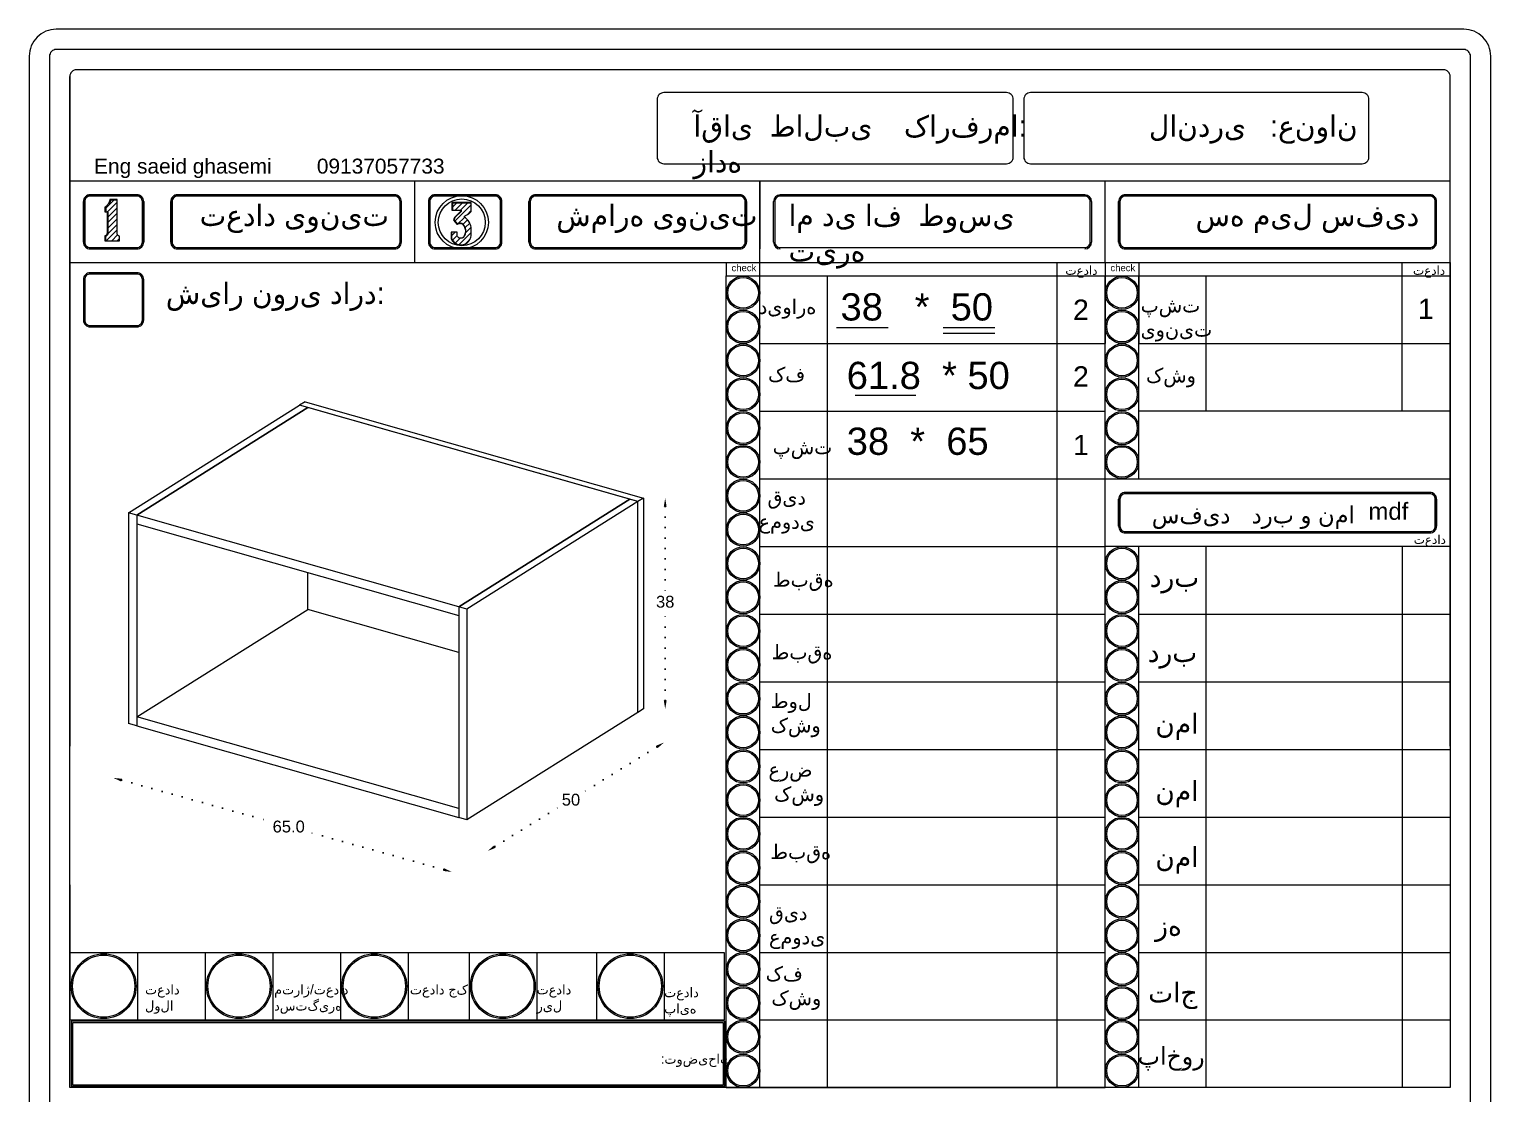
# Model space of a CAD drawing. Header units: inches. Extents: x -241 to 4575, y -126 to 1063.
# Drawn here: x 3679.9 to 4111.9, y 743.8 to 1058.6 of the extents above; entities that cross this region are included whole.
import ezdxf

# ---------------------------------------------------------------- set-up
doc = ezdxf.new("R2010")
doc.units = ezdxf.units.IN
doc.header["$MEASUREMENT"] = 0
doc.linetypes.add('ACAD_ISO07W100', pattern=[3, 0, -3])
doc.styles.get("Standard").update_dxf_attribs({"font": 'arial.ttf'})
doc.dimstyles.get("Standard").update_dxf_attribs({"dimtxt": 3.5, "dimasz": 2.5, "dimexe": 0.18, "dimexo": 0.0625, "dimgap": 0.09, "dimtad": 0, "dimtih": 1, "dimtoh": 1, "dimdec": 1, "dimzin": 0, "dimdsep": 46, "dimtxsty": 'Standard', "dimcen": 0.09, "dimse1": 1, "dimse2": 1, "dimadec": 0, "dimazin": 0, "dimtfac": 1, "dimtdec": 1, "dimtofl": 0, "dimtmove": 0, "dimatfit": 0, "dimfxl": 1, "dimtolj": 1, "dimtzin": 0, "dimarcsym": 0})

# ---------------------------------------------------------------- blocks, each defined once
blk = doc.blocks.new('*D23')
at = {"color": 0, "linetype": 'ACAD_ISO07W100', "lineweight": -2, "transparency": 16777216}
for p, q in [((3867.9, 917.46), (3867.9, 891.18)), ((3867.9, 860.12), (3867.9, 887.42))]:
    blk.add_line(p, q, dxfattribs=at)
at = {"color": 0, "transparency": 16777216}
for points in [[(3867.48, 917.46), (3868.32, 917.46), (3867.9, 919.96)], [(3867.48, 860.12), (3868.32, 860.12), (3867.9, 857.62)]]:
    blk.add_solid(points, dxfattribs=at)
at = {"layer": 'Defpoints', "color": 0, "transparency": 16777216}
for p in [(3861.47, 919.96), (3867.9, 919.96), (3861.47, 857.62)]:
    blk.add_point(p, dxfattribs=at)
at = {"color": 0, "lineweight": 20, "transparency": 16777216, "insert": (3867.9, 889.3), "char_height": 3.5, "attachment_point": 5}
blk.add_mtext('\\A1;38', dxfattribs=at)
blk = doc.blocks.new('*D24')
at = {"color": 0, "linetype": 'ACAD_ISO07W100', "lineweight": -2, "transparency": 16777216}
for p, q in [((3707.22, 836.57), (3751.98, 824.12)), ((3802.42, 810.11), (3761.26, 821.55))]:
    blk.add_line(p, q, dxfattribs=at)
at = {"color": 0, "transparency": 16777216}
for points in [[(3707.33, 836.97), (3707.11, 836.16), (3704.81, 837.23)], [(3802.54, 810.51), (3802.31, 809.7), (3804.83, 809.44)]]:
    blk.add_solid(points, dxfattribs=at)
at = {"layer": 'Defpoints', "color": 0, "transparency": 16777216}
for p in [(3709.28, 853.32), (3704.81, 837.23), (3809.3, 825.52)]:
    blk.add_point(p, dxfattribs=at)
at = {"color": 0, "lineweight": 20, "transparency": 16777216, "insert": (3756.62, 822.83), "char_height": 3.5, "attachment_point": 5}
blk.add_mtext('\\A1;65.0', dxfattribs=at)
blk = doc.blocks.new('*D25')
at = {"color": 0, "linetype": 'ACAD_ISO07W100', "lineweight": -2, "transparency": 16777216}
for p, q in [((3865.44, 846.39), (3842.64, 832.36)), ((3817.53, 816.91), (3837.46, 829.17))]:
    blk.add_line(p, q, dxfattribs=at)
at = {"color": 0, "transparency": 16777216}
for points in [[(3865.22, 846.75), (3865.66, 846.04), (3867.57, 847.7)], [(3817.32, 817.27), (3817.75, 816.56), (3815.41, 815.6)]]:
    blk.add_solid(points, dxfattribs=at)
at = {"layer": 'Defpoints', "color": 0, "transparency": 16777216}
for p in [(3861.47, 857.62), (3867.57, 847.7), (3809.3, 825.52)]:
    blk.add_point(p, dxfattribs=at)
at = {"color": 0, "lineweight": 20, "transparency": 16777216, "insert": (3840.05, 830.77), "char_height": 3.5, "attachment_point": 5}
blk.add_mtext('\\A1;50', dxfattribs=at)

msp = doc.modelspace()

# ---------------------------------------------------------------- hatches: boundary and pattern name
at = {"lineweight": 20}
h = msp.add_hatch(dxfattribs=at)
h.set_pattern_fill('ANSI31', color=256, scale=9.218651)
h.set_pattern_definition([(45, (2956.6605, 1547.2445), (-0.8148213, 0.8148213), [])])
h.paths.add_polyline_path([(3706.43, 997.49), (3706.34, 997.54), (3706.25, 997.59), (3706.17, 997.65), (3706.1, 997.72), (3706.04, 997.8), (3705.99, 997.89), (3705.95, 997.98), (3705.92, 998.08), (3705.9, 998.18), (3705.9, 998.28), (3705.9, 1008.2), (3704.04, 1008.2), (3704.01, 1007.97), (3703.96, 1007.74), (3703.89, 1007.52), (3703.81, 1007.3), (3703.7, 1007.09), (3703.58, 1006.89), (3703.44, 1006.71), (3703.29, 1006.53), (3703.12, 1006.37), (3702.93, 1006.23), (3702.74, 1006.1), (3702.53, 1005.98), (3702.53, 1004.58), (3702.94, 1004.58), (3703.25, 1004.56), (3703.25, 998.32), (3703.23, 998.22), (3703.21, 998.12), (3703.18, 998.03), (3703.14, 997.95), (3703.09, 997.86), (3703.03, 997.79), (3702.96, 997.72), (3702.88, 997.65), (3702.8, 997.6), (3702.72, 997.55), (3702.63, 997.52), (3702.53, 997.49), (3702.53, 996.06), (3706.62, 996.06), (3706.62, 997.44), (3706.52, 997.46)])
h = msp.add_hatch(dxfattribs=at)
h.set_pattern_fill('ANSI31', color=256, scale=9.218651)
h.set_pattern_definition([(45, (3096.0267, 1546.9092), (-0.8148213, 0.8148213), [])])
h.paths.add_polyline_path([(3810.58, 1007.29), (3805.02, 1007.29), (3805.02, 1005.13), (3807.44, 1005.13), (3807.58, 1005.1), (3807.58, 1004.73), (3805.86, 1003), (3805.75, 1002.87), (3805.71, 1002.81), (3805.66, 1002.74), (3805.63, 1002.66), (3805.59, 1002.59), (3805.57, 1002.51), (3805.55, 1002.43), (3805.53, 1002.35), (3805.52, 1002.19), (3805.52, 1002.11), (3806.53, 1000.93), (3806.56, 1000.96), (3806.69, 1001.05), (3806.82, 1001.13), (3806.97, 1001.18), (3807.12, 1001.21), (3807.28, 1001.22), (3807.41, 1001.22), (3807.56, 1001.21), (3807.72, 1001.18), (3807.86, 1001.13), (3808, 1001.05), (3808.12, 1000.96), (3808.23, 1000.86), (3808.42, 1000.63), (3808.58, 1000.38), (3808.72, 1000.11), (3808.83, 999.84), (3808.9, 999.55), (3808.95, 999.25), (3808.97, 998.96), (3808.95, 998.66), (3808.91, 998.37), (3808.83, 998.08), (3808.73, 997.8), (3808.59, 997.54), (3808.5, 997.34), (3808.37, 997.17), (3808.2, 997.02), (3808.01, 996.92), (3807.88, 996.87), (3807.67, 996.81), (3807.45, 996.78), (3807.23, 996.81), (3807.02, 996.87), (3806.83, 996.98), (3806.66, 997.13), (3806.53, 997.3), (3806.43, 997.5), (3806.43, 998.61), (3804.75, 998.61), (3804.75, 996.8), (3804.87, 996.52), (3805.02, 996.26), (3805.19, 996.01), (3805.39, 995.78), (3805.61, 995.57), (3805.86, 995.38), (3806.12, 995.22), (3806.39, 995.09), (3806.68, 994.99), (3806.98, 994.92), (3807.28, 994.87), (3807.58, 994.86), (3807.95, 994.9), (3808.31, 994.97), (3808.67, 995.08), (3808.92, 995.2), (3809.2, 995.36), (3809.5, 995.59), (3809.77, 995.85), (3810, 996.14), (3810.2, 996.45), (3810.37, 996.79), (3810.49, 997.14), (3810.58, 997.5), (3810.58, 999.38), (3810.56, 999.75), (3810.52, 1000.11), (3810.44, 1000.46), (3810.33, 1000.81), (3810.2, 1001.14), (3810.03, 1001.47), (3809.84, 1001.78), (3809.62, 1002.07), (3809.38, 1002.34), (3809.12, 1002.59), (3808.83, 1002.81), (3808.53, 1003.01), (3808.53, 1003.38), (3808.73, 1003.45), (3808.92, 1003.52), (3809.11, 1003.61), (3809.3, 1003.7), (3809.48, 1003.81), (3809.66, 1003.92), (3809.83, 1004.04), (3809.99, 1004.17), (3810.15, 1004.31), (3810.3, 1004.45), (3810.44, 1004.6), (3810.58, 1004.76)])

# ---------------------------------------------------------------- linework, layer by layer
for p, q in [((3691.92, 745.65), (3691.92, 1044.61)), ((4099.92, 1013.65), (3691.92, 1013.65)), ((3691.92, 834.66), (3691.92, 1013.65)), ((3793.92, 989.65), (3793.92, 1013.65)), ((3895.92, 989.65), (3895.92, 1013.65)), ((3895.92, 1013.65), (3895.92, 993.65)), ((3997.92, 989.65), (3997.92, 1013.65)), ((3695.92, 995.65), (3695.92, 1007.65)), ((3711.77, 1009.65), (3697.92, 1009.65)), ((3713.77, 1007.65), (3713.77, 995.65)), ((3721.77, 995.65), (3721.77, 1007.65)), ((3787.92, 1009.65), (3723.77, 1009.65)), ((3789.92, 995.65), (3789.92, 1007.65)), ((3797.92, 1007.65), (3797.92, 995.65)), ((3817.63, 1009.65), (3799.92, 1009.65)), ((3804.86, 1007.35), (3804.86, 1005.13)), ((3805.02, 1007.29), (3805.02, 1005.13)), ((3819.63, 995.65), (3819.63, 1007.65)), ((3827.63, 995.65), (3827.63, 1007.65)), ((3889.92, 1009.65), (3829.63, 1009.65)), ((3891.92, 1007.65), (3891.92, 995.65)), ((3899.92, 995.65), (3899.92, 1007.65)), ((3991.92, 1009.65), (3901.92, 1009.65)), ((3993.92, 1007.65), (3993.92, 995.65)), ((4001.92, 995.65), (4001.92, 1007.65)), ((4093.92, 1009.65), (4003.92, 1009.65)), ((4095.92, 995.65), (4095.92, 1007.65)), ((3702.53, 1005.98), (3702.53, 1004.58)), ((3804.86, 1005.13), (3805.02, 1005.13)), ((3805.02, 1005.13), (3807.44, 1005.13)), ((3807.44, 1005.13), (3807.58, 1005.1)), ((3807.58, 1005.1), (3807.58, 1004.73)), ((3702.53, 996.06), (3706.62, 996.06)), ((3807.88, 996.87), (3807.67, 996.81)), ((3885.92, 989.65), (3885.92, 985.65)), ((3895.92, 745.65), (3895.92, 989.65)), ((3983.75, 745.65), (3983.75, 989.65)), ((3997.92, 989.65), (3997.92, 965.65)), ((4007.92, 989.65), (4007.92, 965.65)), ((4085.7, 945.65), (4085.7, 989.65)), ((3885.92, 985.65), (4099.92, 985.65)), ((3885.92, 745.65), (3885.92, 985.65)), ((3915.73, 985.65), (3915.73, 745.65)), ((3997.92, 829.65), (3997.92, 985.65)), ((3997.92, 745.65), (3997.92, 985.65)), ((4007.92, 925.65), (4007.92, 985.65)), ((4007.92, 925.65), (4007.92, 985.65)), ((4007.92, 985.65), (4007.92, 965.65)), ((4027.73, 985.65), (4027.73, 945.65)), ((3918.52, 970.4), (3933.85, 970.4)), ((3950.05, 970.4), (3965.38, 970.4)), ((3950.05, 968.77), (3965.38, 968.77)), ((3895.92, 965.65), (3997.92, 965.65)), ((4007.92, 965.65), (4099.92, 965.65)), ((3924.08, 950.4), (3941.97, 950.4)), ((3895.92, 945.65), (3997.92, 945.65)), ((4099.92, 945.65), (4007.92, 945.65)), ((4099.92, 945.65), (4079.92, 945.65)), ((3895.92, 925.65), (4099.92, 925.65)), ((4093.92, 921.65), (4003.92, 921.65)), ((4001.92, 911.65), (4001.92, 919.65)), ((4095.92, 919.65), (4095.92, 911.65)), ((4093.92, 909.65), (4003.92, 909.65)), ((3895.92, 905.65), (3997.92, 905.65)), ((4099.92, 905.65), (3997.92, 905.65)), ((4007.92, 745.65), (4007.92, 905.65)), ((4027.73, 905.65), (4027.73, 745.65)), ((4085.7, 905.65), (4085.7, 745.65)), ((3895.92, 885.65), (3997.92, 885.65)), ((3895.92, 885.65), (3915.73, 885.65)), ((3895.92, 885.65), (3997.92, 885.65)), ((3964.43, 885.65), (3997.92, 885.65)), ((4007.92, 885.65), (4099.92, 885.65)), ((3895.92, 865.65), (3915.73, 865.65)), ((3895.92, 865.65), (3997.92, 865.65)), ((4007.92, 865.65), (4099.92, 865.65)), ((4007.92, 865.65), (4099.92, 865.65)), ((3895.92, 845.65), (3997.92, 845.65)), ((4007.92, 845.65), (4099.92, 845.65)), ((3895.92, 825.65), (3997.92, 825.65)), ((3983.75, 825.65), (3997.92, 825.65)), ((4007.92, 825.65), (4099.92, 825.65)), ((3691.92, 805.65), (3691.92, 765.65)), ((3895.92, 805.65), (3997.92, 805.65)), ((3983.75, 805.65), (3997.92, 805.65)), ((4007.92, 805.65), (4099.92, 805.65)), ((4007.92, 805.65), (4099.92, 805.65)), ((3691.92, 785.65), (3885.3, 785.65)), ((3711.92, 785.65), (3711.92, 765.65)), ((3731.92, 785.65), (3731.92, 765.65)), ((3751.92, 785.65), (3751.92, 765.65)), ((3771.92, 785.65), (3771.92, 765.65)), ((3791.92, 785.65), (3791.92, 765.65)), ((3809.91, 785.65), (3809.91, 765.65)), ((3829.91, 785.65), (3829.91, 765.65)), ((3847.59, 785.65), (3847.59, 765.65)), ((3867.59, 785.65), (3867.59, 765.65)), ((3885.3, 785.65), (3885.3, 765.65)), ((3895.92, 785.65), (3997.92, 785.65)), ((3895.92, 785.65), (3997.92, 785.65)), ((3983.75, 785.65), (3997.92, 785.65)), ((4007.92, 785.65), (4099.92, 785.65)), ((4007.92, 785.65), (4099.92, 785.65)), ((3691.92, 765.65), (3885.3, 765.65)), ((3895.92, 765.65), (3997.92, 765.65)), ((3895.92, 765.65), (3997.92, 765.65)), ((3983.75, 765.65), (3997.92, 765.65)), ((4007.92, 765.65), (4099.92, 765.65)), ((4007.92, 765.65), (4099.92, 765.65)), ((3885.92, 745.65), (3997.92, 745.65))]:
    msp.add_line(p, q, dxfattribs=at)
at = {"linetype": 'Continuous', "lineweight": 20, "extrusion": (1.11022e-16, 0.906109, 0.423045)}
for p, q in [((3709.28, 915.65), (3759.83, 947.42)), ((3711.68, 914.97), (3762.23, 946.74)), ((3762.23, 946.74), (3711.68, 914.97)), ((3761.44, 948.44), (3759.83, 947.42)), ((3762.23, 946.74), (3759.83, 947.42)), ((3859.85, 918.94), (3759.83, 947.42)), ((3761.44, 948.44), (3861.47, 919.96)), ((3857.45, 919.62), (3762.23, 946.74)), ((3857.45, 919.62), (3806.9, 887.86)), ((3806.9, 887.86), (3857.45, 919.62)), ((3859.85, 918.94), (3809.3, 887.17)), ((3859.85, 918.94), (3857.45, 919.62)), ((3861.47, 919.96), (3859.85, 918.94)), ((3859.85, 856.6), (3859.85, 918.94)), ((3859.85, 856.6), (3859.85, 918.94)), ((3861.47, 919.96), (3861.47, 857.62)), ((3711.68, 914.97), (3709.28, 915.65)), ((3709.28, 915.65), (3709.28, 853.32)), ((3711.68, 914.97), (3711.68, 912.35)), ((3806.9, 887.86), (3711.68, 914.97)), ((3711.68, 914.97), (3711.68, 852.63)), ((3711.68, 912.35), (3806.9, 885.23)), ((3762.23, 887.03), (3762.23, 897.95)), ((3711.68, 855.26), (3762.23, 887.03)), ((3806.9, 874.31), (3762.23, 887.03)), ((3806.9, 887.86), (3806.9, 885.23)), ((3809.3, 887.17), (3806.9, 887.86)), ((3806.9, 887.86), (3806.9, 825.52)), ((3809.3, 887.17), (3809.3, 824.84)), ((3859.85, 856.6), (3809.3, 824.84)), ((3861.47, 857.62), (3859.85, 856.6)), ((3711.68, 852.63), (3709.28, 853.32)), ((3806.9, 828.15), (3711.68, 855.26)), ((3711.68, 855.26), (3711.68, 852.63)), ((3711.68, 852.63), (3806.9, 825.52)), ((3806.9, 828.15), (3806.9, 825.52)), ((3809.3, 824.84), (3806.9, 825.52))]:
    msp.add_line(p, q, dxfattribs=at)
at = {"lineweight": 20}
for points in [[(3687.92, 452.61), (4103.92, 452.61, 0.414214), (4111.92, 460.61), (4111.92, 1050.61, 0.414214), (4103.92, 1058.61), (3687.92, 1058.61, 0.414214), (3679.92, 1050.61), (3679.92, 460.61, 0.414214)], [(3687.92, 458.61), (4103.92, 458.61, 0.414214), (4105.92, 460.61), (4105.92, 1050.61, 0.414214), (4103.92, 1052.61), (3687.92, 1052.61, 0.414214), (3685.92, 1050.61), (3685.92, 460.61, 0.414214)], [(3970.77, 1037.86, 0.414214), (3968.77, 1039.86), (3867.53, 1039.86, 0.414214), (3865.53, 1037.86), (3865.53, 1020.82, 0.414214), (3867.53, 1018.82), (3968.77, 1018.82, 0.414214), (3970.77, 1020.82)], [(3975.9, 1018.82), (4073.9, 1018.82, 0.414214), (4075.9, 1020.82), (4075.9, 1037.86, 0.414214), (4073.9, 1039.86), (3975.9, 1039.86, 0.414214), (3973.9, 1037.86), (3973.9, 1020.82, 0.414214)], [(4075.9, 1037.86, 0.414214), (4073.9, 1039.86), (3975.9, 1039.86, 0.414214), (3973.9, 1037.86), (3973.9, 1020.82, 0.414214), (3975.9, 1018.82), (4073.9, 1018.82, 0.414214), (4075.9, 1020.82)], [(3713.77, 1007.65, 0.414214), (3711.77, 1009.65), (3697.92, 1009.65, 0.414214), (3695.92, 1007.65), (3695.92, 995.65, 0.414214), (3697.92, 993.65), (3711.77, 993.65, 0.414214), (3713.77, 995.65)], [(3713.37, 1007.65, 0.414214), (3711.77, 1009.25), (3697.92, 1009.25, 0.414214), (3696.32, 1007.65), (3696.32, 995.65, 0.414214), (3697.92, 994.05), (3711.77, 994.05, 0.414214), (3713.37, 995.65)], [(3789.92, 1007.65, 0.414214), (3787.92, 1009.65), (3723.77, 1009.65, 0.414214), (3721.77, 1007.65), (3721.77, 995.65, 0.414214), (3723.77, 993.65), (3787.92, 993.65, 0.414214), (3789.92, 995.65)], [(3789.52, 1007.65, 0.414214), (3787.92, 1009.25), (3723.77, 1009.25, 0.414214), (3722.17, 1007.65), (3722.17, 995.65, 0.414214), (3723.77, 994.05), (3787.92, 994.05, 0.414214), (3789.52, 995.65)], [(3819.63, 1007.65, 0.414214), (3817.63, 1009.65), (3799.92, 1009.65, 0.414214), (3797.92, 1007.65), (3797.92, 995.65, 0.414214), (3799.92, 993.65), (3817.63, 993.65, 0.414214), (3819.63, 995.65)], [(3819.23, 1007.65, 0.414214), (3817.63, 1009.25), (3799.92, 1009.25, 0.414214), (3798.32, 1007.65), (3798.32, 995.65, 0.414214), (3799.92, 994.05), (3817.63, 994.05, 0.414214), (3819.23, 995.65)], [(3891.92, 1007.65, 0.414214), (3889.92, 1009.65), (3829.63, 1009.65, 0.414214), (3827.63, 1007.65), (3827.63, 995.65, 0.414214), (3829.63, 993.65), (3889.92, 993.65, 0.414214), (3891.92, 995.65)], [(3891.52, 1007.65, 0.414214), (3889.92, 1009.25), (3829.63, 1009.25, 0.414214), (3828.03, 1007.65), (3828.03, 995.65, 0.414214), (3829.63, 994.05), (3889.92, 994.05, 0.414214), (3891.52, 995.65)], [(3993.52, 1007.65, 0.414214), (3991.92, 1009.25), (3901.92, 1009.25, 0.414214), (3900.32, 1007.65), (3900.32, 995.65, 0.414214), (3901.92, 994.05), (3991.92, 994.05, 0.414214), (3993.52, 995.65)], [(4095.92, 1007.65, 0.414214), (4093.92, 1009.65), (4003.92, 1009.65, 0.414214), (4001.92, 1007.65), (4001.92, 995.65, 0.414214), (4003.92, 993.65), (4093.92, 993.65, 0.414214), (4095.92, 995.65)], [(4095.52, 1007.65, 0.414214), (4093.92, 1009.25), (4003.92, 1009.25, 0.414214), (4002.32, 1007.65), (4002.32, 995.65, 0.414214), (4003.92, 994.05), (4093.92, 994.05, 0.414214), (4095.52, 995.65)], [(3713.77, 984.61, 0.414214), (3711.77, 986.61), (3697.92, 986.61, 0.414214), (3695.92, 984.61), (3695.92, 972.61, 0.414214), (3697.92, 970.61), (3711.77, 970.61, 0.414214), (3713.77, 972.61)], [(3713.77, 984.61, 0.414214), (3711.77, 986.61), (3697.92, 986.61, 0.414214), (3695.92, 984.61), (3695.92, 972.61, 0.414214), (3697.92, 970.61), (3711.77, 970.61, 0.414214), (3713.77, 972.61)], [(3713.37, 984.61, 0.414214), (3711.77, 986.21), (3697.92, 986.21, 0.414214), (3696.32, 984.61), (3696.32, 972.61, 0.414214), (3697.92, 971.01), (3711.77, 971.01, 0.414214), (3713.37, 972.61)], [(3713.37, 984.61, 0.414214), (3711.77, 986.21), (3697.92, 986.21, 0.414214), (3696.32, 984.61), (3696.32, 972.61, 0.414214), (3697.92, 971.01), (3711.77, 971.01, 0.414214), (3713.37, 972.61)], [(4095.92, 919.65, 0.414214), (4093.92, 921.65), (4003.92, 921.65, 0.414214), (4001.92, 919.65), (4001.92, 911.65, 0.414214), (4003.92, 909.65), (4093.92, 909.65, 0.414214), (4095.92, 911.65)], [(4095.52, 919.65, 0.414214), (4093.92, 921.25), (4003.92, 921.25, 0.414214), (4002.32, 919.65), (4002.32, 911.65, 0.414214), (4003.92, 910.05), (4093.92, 910.05, 0.414214), (4095.52, 911.65)]]:
    msp.add_lwpolyline(points, format="xyb", close=True, dxfattribs=at)
for points in [[(4099.92, 846.59), (4099.92, 1044.61, 0.414214), (4097.92, 1046.61), (3693.92, 1046.61, 0.414214), (3691.92, 1044.61), (3691.92, 846.59)], [(3970.77, 1037.86, 0.414214), (3968.77, 1039.86), (3867.53, 1039.86, 0.414214), (3865.53, 1037.86), (3865.53, 1020.82, 0.414214), (3867.53, 1018.82), (3968.77, 1018.82, 0.414214), (3970.77, 1020.82), (3970.77, 1037.86)]]:
    msp.add_lwpolyline(points, format="xyb", dxfattribs=at)
for points in [[(3702.22, 996), (3706.62, 996), (3706.62, 996.06), (3706.62, 997.44), (3706.52, 997.46), (3706.43, 997.49), (3706.34, 997.54), (3706.25, 997.59), (3706.17, 997.65), (3706.1, 997.72), (3706.04, 997.8), (3705.99, 997.89), (3705.95, 997.98), (3705.92, 998.08), (3705.9, 998.18), (3705.9, 998.28), (3705.9, 1008.2), (3705.9, 1008.26), (3703.73, 1008.26), (3703.71, 1008.03), (3703.66, 1007.79), (3703.59, 1007.57), (3703.5, 1007.35), (3703.4, 1007.14), (3703.27, 1006.94), (3703.13, 1006.75), (3702.98, 1006.57), (3702.81, 1006.41), (3702.62, 1006.26), (3702.42, 1006.13), (3702.22, 1006.02), (3702.22, 1004.58), (3702.53, 1004.58), (3702.94, 1004.58), (3702.94, 998.28), (3702.93, 998.18), (3702.9, 998.08), (3702.87, 997.99), (3702.83, 997.9), (3702.77, 997.82), (3702.71, 997.74), (3702.65, 997.67), (3702.57, 997.61), (3702.49, 997.55), (3702.4, 997.51), (3702.31, 997.47), (3702.22, 997.44), (3702.22, 996), (3702.53, 996.06), (3702.53, 997.49), (3702.63, 997.52), (3702.72, 997.55), (3702.8, 997.6), (3702.88, 997.65), (3702.96, 997.72), (3703.03, 997.79), (3703.09, 997.86), (3703.14, 997.95), (3703.18, 998.03), (3703.21, 998.12), (3703.23, 998.22), (3703.25, 998.32), (3703.25, 1004.56), (3702.94, 1004.58)], [(3702.22, 1006.02), (3702.53, 1005.98), (3702.74, 1006.1), (3702.93, 1006.23), (3703.12, 1006.37), (3703.29, 1006.53), (3703.44, 1006.71), (3703.58, 1006.89), (3703.7, 1007.09), (3703.81, 1007.3), (3703.89, 1007.52), (3703.96, 1007.74), (3704.01, 1007.97), (3704.04, 1008.2)], [(3703.73, 1008.26), (3704.04, 1008.2), (3705.9, 1008.2)], [(3809.5, 995.59), (3809.77, 995.85), (3810, 996.14), (3810.2, 996.45), (3810.37, 996.79), (3810.49, 997.14), (3810.58, 997.5), (3810.58, 999.38), (3810.56, 999.75), (3810.52, 1000.11), (3810.44, 1000.46), (3810.33, 1000.81), (3810.2, 1001.14), (3810.03, 1001.47), (3809.84, 1001.78), (3809.62, 1002.07), (3809.38, 1002.34), (3809.12, 1002.59), (3808.83, 1002.81), (3808.53, 1003.01), (3808.53, 1003.38), (3808.73, 1003.45), (3808.92, 1003.52), (3809.11, 1003.61), (3809.3, 1003.7), (3809.48, 1003.81), (3809.66, 1003.92), (3809.83, 1004.04), (3809.99, 1004.17), (3810.15, 1004.31), (3810.3, 1004.45), (3810.44, 1004.6), (3810.58, 1004.76), (3810.58, 1007.29)], [(3807.44, 1004.76), (3805.71, 1003.01), (3805.6, 1002.89), (3805.56, 1002.82), (3805.51, 1002.75), (3805.48, 1002.68), (3805.44, 1002.6), (3805.42, 1002.52), (3805.4, 1002.44), (3805.38, 1002.36), (3805.36, 1002.2), (3805.37, 1002.11), (3806.45, 1000.85), (3806.53, 1000.93), (3806.56, 1000.96), (3806.69, 1001.05), (3806.82, 1001.13), (3806.97, 1001.18), (3807.12, 1001.21), (3807.28, 1001.22)], [(3807.44, 1005.13), (3807.44, 1004.76), (3807.58, 1004.73), (3805.86, 1003), (3805.75, 1002.87), (3805.71, 1002.81), (3805.66, 1002.74), (3805.63, 1002.66), (3805.59, 1002.59), (3805.57, 1002.51), (3805.55, 1002.43), (3805.53, 1002.35), (3805.52, 1002.19), (3805.52, 1002.11), (3806.53, 1000.93)], [(3807.67, 996.81), (3807.45, 996.78), (3807.23, 996.81), (3807.02, 996.87), (3806.83, 996.98), (3806.66, 997.13), (3806.53, 997.3), (3806.43, 997.5), (3806.43, 998.61), (3804.75, 998.61), (3804.59, 998.61), (3804.59, 996.76), (3804.71, 996.48), (3804.86, 996.21), (3805.04, 995.96), (3805.24, 995.72), (3805.46, 995.51), (3805.71, 995.32), (3805.97, 995.16), (3806.25, 995.03), (3806.54, 994.93), (3806.84, 994.85), (3807.15, 994.81), (3807.45, 994.8), (3807.82, 994.83), (3808.19, 994.91), (3808.54, 995.02), (3808.88, 995.17), (3808.92, 995.2), (3809.2, 995.36), (3809.5, 995.59)], [(3804.75, 998.61), (3804.75, 996.8), (3804.87, 996.52), (3805.02, 996.26), (3805.19, 996.01), (3805.39, 995.78), (3805.61, 995.57), (3805.86, 995.38), (3806.12, 995.22), (3806.39, 995.09), (3806.68, 994.99), (3806.98, 994.92), (3807.28, 994.87), (3807.58, 994.86), (3807.95, 994.9), (3808.31, 994.97), (3808.67, 995.08), (3808.92, 995.2)]]:
    msp.add_lwpolyline(points, dxfattribs=at)
for points in [[(3805.02, 1007.29), (3810.58, 1007.29), (3810.58, 1007.35), (3804.86, 1007.35)], [(3807.56, 1001.21), (3807.41, 1001.22), (3807.28, 1001.22), (3807.43, 1001.21), (3807.59, 1001.18), (3807.73, 1001.13), (3807.87, 1001.05), (3808, 1000.96), (3808.11, 1000.85), (3808.3, 1000.62), (3808.46, 1000.37), (3808.6, 1000.1), (3808.71, 999.82), (3808.78, 999.53), (3808.83, 999.24), (3808.85, 998.94), (3808.84, 998.64), (3808.79, 998.34), (3808.71, 998.05), (3808.61, 997.77), (3808.47, 997.5), (3808.38, 997.3), (3808.24, 997.13), (3808.08, 996.98), (3807.88, 996.87), (3808.01, 996.92), (3808.2, 997.02), (3808.37, 997.17), (3808.5, 997.34), (3808.59, 997.54), (3808.73, 997.8), (3808.83, 998.08), (3808.91, 998.37), (3808.95, 998.66), (3808.97, 998.96), (3808.95, 999.25), (3808.9, 999.55), (3808.83, 999.84), (3808.72, 1000.11), (3808.58, 1000.38), (3808.42, 1000.63), (3808.23, 1000.86), (3808.12, 1000.96), (3808, 1001.05), (3807.86, 1001.13), (3807.72, 1001.18)], [(3885.92, 745.65), (3691.92, 745.65), (3691.92, 989.65), (4099.92, 989.65), (4099.92, 745.65)], [(3691.92, 989.65), (4099.92, 989.65), (4099.92, 745.65), (3691.92, 745.65)], [(3885.52, 765.25), (3692.32, 765.25), (3692.32, 746.05), (3885.52, 746.05)], [(3885.12, 764.85), (3692.72, 764.85), (3692.72, 746.45), (3885.12, 746.45)]]:
    msp.add_lwpolyline(points, close=True, dxfattribs=at)
for centre, radius in [((3807.78, 1001.51), 7.86), ((3807.78, 1001.51), 6.94), ((3890.92, 980.65), 4.92), ((3890.92, 980.65), 4.52), ((4002.92, 980.65), 4.92), ((4002.92, 980.65), 4.52), ((3890.92, 970.65), 4.92), ((3890.92, 970.65), 4.52), ((4002.92, 970.65), 4.92), ((4002.92, 970.65), 4.52), ((3890.92, 960.65), 4.92), ((3890.92, 960.65), 4.52), ((4002.92, 960.65), 4.92), ((4002.92, 960.65), 4.52), ((3890.92, 950.65), 4.92), ((3890.92, 950.65), 4.52), ((4002.92, 950.65), 4.92), ((4002.92, 950.65), 4.52), ((3890.92, 940.65), 4.92), ((3890.92, 940.65), 4.52), ((4002.92, 940.65), 4.92), ((4002.92, 940.65), 4.52), ((3890.92, 930.65), 4.92), ((3890.92, 930.65), 4.52), ((4002.92, 930.65), 4.92), ((4002.92, 930.65), 4.52), ((3890.92, 920.65), 4.92), ((3890.92, 920.65), 4.52), ((3890.92, 910.65), 4.92), ((3890.92, 910.65), 4.52), ((3890.92, 900.65), 4.92), ((3890.92, 900.65), 4.52), ((4002.92, 900.65), 4.92), ((4002.92, 900.65), 4.52), ((3890.92, 890.65), 4.92), ((3890.92, 890.65), 4.52), ((4002.92, 890.65), 4.92), ((4002.92, 890.65), 4.52), ((3890.92, 880.65), 4.92), ((3890.92, 880.65), 4.52), ((4002.92, 880.65), 4.92), ((4002.92, 880.65), 4.52), ((3890.92, 870.65), 4.92), ((3890.92, 870.65), 4.52), ((4002.92, 870.65), 4.92), ((4002.92, 870.65), 4.52), ((3890.92, 860.65), 4.92), ((3890.92, 860.65), 4.52), ((4002.92, 860.65), 4.92), ((4002.92, 860.65), 4.52), ((3890.92, 850.65), 4.92), ((4002.92, 850.65), 4.92), ((3890.92, 850.65), 4.52), ((4002.92, 850.65), 4.52), ((3890.92, 840.65), 4.92), ((3890.92, 840.65), 4.52), ((4002.92, 840.65), 4.92), ((4002.92, 840.65), 4.52), ((3890.92, 830.65), 4.92), ((3890.92, 830.65), 4.52), ((4002.92, 830.65), 4.92), ((4002.92, 830.65), 4.52), ((3890.92, 820.65), 4.92), ((3890.92, 820.65), 4.52), ((4002.92, 820.65), 4.92), ((4002.92, 820.65), 4.52), ((3890.92, 810.65), 4.92), ((3890.92, 810.65), 4.52), ((4002.92, 810.65), 4.92), ((4002.92, 810.65), 4.52), ((3890.92, 800.65), 4.92), ((3890.92, 800.65), 4.52), ((4002.92, 800.65), 4.92), ((4002.92, 800.65), 4.52), ((3890.92, 790.65), 4.92), ((3890.92, 790.65), 4.52), ((4002.92, 790.65), 4.92), ((4002.92, 790.65), 4.52), ((3701.92, 775.65), 9.6), ((3701.92, 775.65), 9.2), ((3741.92, 775.65), 9.6), ((3741.92, 775.65), 9.2), ((3781.92, 775.65), 9.6), ((3781.92, 775.65), 9.2), ((3819.91, 775.65), 9.6), ((3819.91, 775.65), 9.2), ((3857.59, 775.65), 9.6), ((3857.59, 775.65), 9.2), ((3890.92, 780.65), 4.92), ((3890.92, 780.65), 4.52), ((4002.92, 780.65), 4.92), ((4002.92, 780.65), 4.52), ((3890.92, 770.65), 4.92), ((3890.92, 770.65), 4.52), ((4002.92, 770.65), 4.92), ((4002.92, 770.65), 4.52), ((3890.92, 760.65), 4.92), ((3890.92, 760.65), 4.52), ((4002.92, 760.65), 4.92), ((4002.92, 760.65), 4.52), ((3890.92, 750.65), 4.92), ((3890.92, 750.65), 4.52), ((4002.92, 750.65), 4.92), ((4002.92, 750.65), 4.52)]:
    msp.add_circle(centre, radius, dxfattribs=at)
for centre, start, end in [((3697.92, 1007.65), 90, 180), ((3711.77, 1007.65), 0, 90), ((3723.77, 1007.65), 90, 180), ((3787.92, 1007.65), 0, 90), ((3799.92, 1007.65), 90, 180), ((3817.63, 1007.65), 0, 90), ((3829.63, 1007.65), 90, 180), ((3889.92, 1007.65), 0, 90), ((3901.92, 1007.65), 90, 180), ((3991.92, 1007.65), 0, 90), ((4003.92, 1007.65), 90, 180), ((4093.92, 1007.65), 0, 90), ((3697.92, 995.65), 180, 270), ((3711.77, 995.65), 270, 0), ((3723.77, 995.65), 180, 270), ((3787.92, 995.65), 270, 0), ((3799.92, 995.65), 180, 270), ((3817.63, 995.65), 270, 0), ((3829.63, 995.65), 180, 270), ((3889.92, 995.65), 270, 0), ((3901.92, 995.65), 180, 270), ((3991.92, 995.65), 270, 0), ((4003.92, 995.65), 180, 270), ((4093.92, 995.65), 270, 0), ((4003.92, 919.65), 90, 180), ((4093.92, 919.65), 0, 90), ((4003.92, 911.65), 180, 270), ((4093.92, 911.65), 270, 0)]:
    msp.add_arc(centre, 2, start, end, dxfattribs=at)

# ---------------------------------------------------------------- texts
at = {"lineweight": 20, "attachment_point": 1}
for s, width, gutter_width, heights, insert, char_height in [('آقای  طالبی زاده', 64.1794, 164.79, [0], (3876.25, 1033.16), 6.3113), ('{\\fArial|b0|i0|c178|p34;کارفرما:}', 0.2338, 164.79, [0], (3938.47, 1033.16), 6.3113), ('لاندری', 0.2338, 164.79, [0], (4010.87, 1033.16), 6.311), (':عنوان ', 26.0184, 164.79, [0], (4046.6, 1033.16), 6.311), ('{\\fArial|b0|i0|c178|p34;Eng saeid ghasemi}', 79.2452, 164.79, [0], (3699.09, 1020.34), 4.4179), ('{\\fArial|b0|i0|c178|p34;09137057733 }', 65.4498, 164.79, [0], (3764.93, 1020.34), 4.4179), ('{\\fArial|b0|i0|c178|p34;تعداد یونیت}', 65.4498, 164.79, [0], (3730.3, 1006.76), 6.3113), ('{\\fArial|b0|i0|c178|p34;شماره یونیت}', 65.4498, 164.79, [0], (3835.72, 1006.76), 6.3113), ('ام دی اف  طوسی تیره', 78.5842, 164.79, [0], (3904.36, 1006.76), 6.3113), ('{\\fArial|b0|i0|c178|p34;سه میل سفید}', 65.4498, 164.79, [0], (4024.66, 1006.76), 6.3113), ('{\\fArial|b0|i0|c178|p34;check}', 8.1204, 164.79, [0], (3887.5, 989.07), 2.0101), ('{\\fArial|b0|i0|c178|p34;تعداد }', 11.7486, 164.79, [0], (3986.17, 988.66), 2.6665), ('{\\fArial|b0|i0|c178|p34;check}', 8.423, 164.79, [0], (3999.5, 989.07), 2.0101), ('{\\fArial|b0|i0|c178|p34;تعداد }', 10.9902, 164.79, [0], (4088.93, 988.66), 2.6665), ('{\\fArial|b0|i0|c178|p34;شیار نوری دارد:}', 65.4498, 164.79, [0], (3720.3, 983.72), 6.3113), ('{\\fArial|b0|i0|c178|p34;شیار نوری دارد:}', 65.4498, 164.79, [0], (3720.3, 983.72), 6.3113), ('38   *  50', 61.9823, 462.54, [8.23], (3919.73, 980.54), 8.06), ('{\\fArial|b0|i0|c178|p34;دیواره }', 17.3175, 247.18, [0], (3895.57, 978.73), 4.3074), ('2{\\fArial|b0|i0|c178|p34; }', 8.5903, 164.79, [0], (3988.45, 978.67), 6), ('{\\fArial|b0|i0|c178|p34;پشت \\Pیونیت}', 19.3052, 247.18, [0], (4008.43, 979.19), 4.3074), ('1{\\fArial|b0|i0|c178|p34; }', 8.5903, 164.79, [0], (4090.4, 978.95), 6), ('61.8  * 50', 65.2593, 462.54, [0], (3921.56, 960.27), 8.06), ('{\\fArial|b0|i0|c178|p34;کف }', 15.3367, 247.18, [0], (3898.31, 958.73), 4.3074), ('2', 8.5903, 164.79, [0], (3988.45, 958.95), 6), ('{\\fArial|b0|i0|c178|p34;کشو }', 17.7019, 247.18, [0], (4010.03, 958.46), 4.3074), ('38  *  65', 66.8047, 462.54, [0], (3921.56, 940.81), 8.06), ('1{\\fArial|b0|i0|c178|p34; }', 8.5903, 164.79, [0], (3988.45, 938.67), 6), ('پشت', 20.995, 247.18, [0], (3899.66, 937.26), 4.307), ('\\pxqc;{\\fArial|b0|i0|c178|p34;قید\\Pعمودی  }', 21.1589, 247.18, [0], (3893.24, 922.38), 4.3074), ('سفید', 37.9723, 164.79, [0], (4011.74, 917.57), 5.058), ('{\\fArial|b0|i0|c178|p34;درب و نما}', 36.0682, 164.79, [0], (4041.26, 917.57), 5.0582), ('mdf', 17.2431, 132.07, [0], (4075.77, 918.61), 5.058), ('{\\fArial|b0|i0|c178|p34;تعداد }', 10.7715, 164.79, [0], (4089.15, 909.09), 2.6665), ('{\\fArial|b0|i0|c178|p34;طبقه}', 98.1747, 247.18, [0], (3899.71, 898.06), 4.3074), ('{\\fArial|b0|i0|c178|p34;درب}', 20.6748, 340.12, [0], (4011.12, 899.65), 5.927), ('{\\fArial|b0|i0|c178|p34;طبقه}', 14.1457, 164.79, [0], (3899.35, 876.61), 4.3074), ('{\\fArial|b0|i0|c178|p34;درب}', 13.4202, 164.79, [0], (4010.53, 877.43), 5.927), ('{\\fArial|b0|i0|c178|p34;طول \\Pکشو}', 17.6756, 164.79, [0], (3899.11, 862.17), 4.3074), ('{\\fArial|b0|i0|c178|p34;نما}', 11.1787, 164.79, [0], (4012.78, 856.27), 5.927), ('{\\fArial|b0|i0|c178|p34;عرض \\P کشو}', 18.5758, 164.79, [0], (3898.43, 841.86), 4.3074), ('{\\fArial|b0|i0|c178|p34;نما}', 11.1787, 164.79, [0], (4012.78, 836.37), 5.927), ('{\\fArial|b0|i0|c178|p34;طبقه}', 14.2061, 164.79, [0], (3898.97, 817.56), 4.3074), ('{\\fArial|b0|i0|c178|p34;نما}', 11.1787, 164.79, [0], (4012.78, 816.83), 5.927), ('{\\fArial|b0|i0|c178|p34;قید \\Pعمودی}', 14.0099, 164.79, [0], (3898.58, 799.54), 4.3074), ('{\\fArial|b0|i0|c178|p34;زه}', 11.2031, 164.79, [0], (4012.75, 796.57), 5.927), ('{\\fArial|b0|i0|c178|p34;کف }\\P{\\fArial|b0|i0|c178|p34; کشو}', 17.5398, 164.79, [0], (3897.61, 781.53), 4.3074), ('تعداد لولا', 17.7752, 164.79, [0], (3714.15, 776.1), 2.872), ('متراژ/تعداد\\Pدستگیره', 19.6171, 164.79, [0], (3752.3, 776.1), 2.8716), ('تعداد جک', 17.466, 164.79, [0], (3792.44, 776.1), 2.872), ('تعداد ریل', 17.6808, 164.79, [0], (3829.91, 776.1), 2.872), ('تعداد پایه', 17.7105, 164.79, [0], (3867.59, 775.26), 2.872), ('{\\fArial|b0|i0|c178|p34;تاج}', 13.2883, 164.79, [0], (4010.67, 776.76), 5.927), ('{\\fArial|b0|i0|c178|p34;پاخور}', 12.8103, 147.32, [0], (4007.57, 757.7), 5.2987), (':توضیحات', 65.4498, 164.79, [0], (3866.56, 755.57), 2.872)]:
    msp.add_mtext_dynamic_manual_height_columns(s, width=width, gutter_width=gutter_width, heights=heights, dxfattribs=dict(at, insert=insert, char_height=char_height))

# ---------------------------------------------------------------- dimensions: what is measured, and where the dimension line sits
at = {"lineweight": 20}
for base, p1, p2, angle, text, picture, middle, dimtype in [((3867.9, 919.96), (3861.47, 857.62), (3861.47, 919.96), 270, '38', '*D23', (3867.9, 889.3), 160), ((3867.57, 847.7), (3809.3, 825.52), (3861.47, 857.62), 31.6063, '50', '*D25', (3840.05, 830.77), 161), ((3704.81, 837.23), (3809.3, 825.52), (3709.28, 853.32), 164.4681, '65.0', '*D24', (3756.62, 822.83), 161)]:
    dim = msp.add_linear_dim(base=base, p1=p1, p2=p2, angle=angle, text=text, dimstyle='Standard', dxfattribs=at)
    dim.commit()
    dim.dimension.update_dxf_attribs({"geometry": picture, "text_midpoint": middle, "dimtype": dimtype})

doc.saveas('drawing.dxf')
